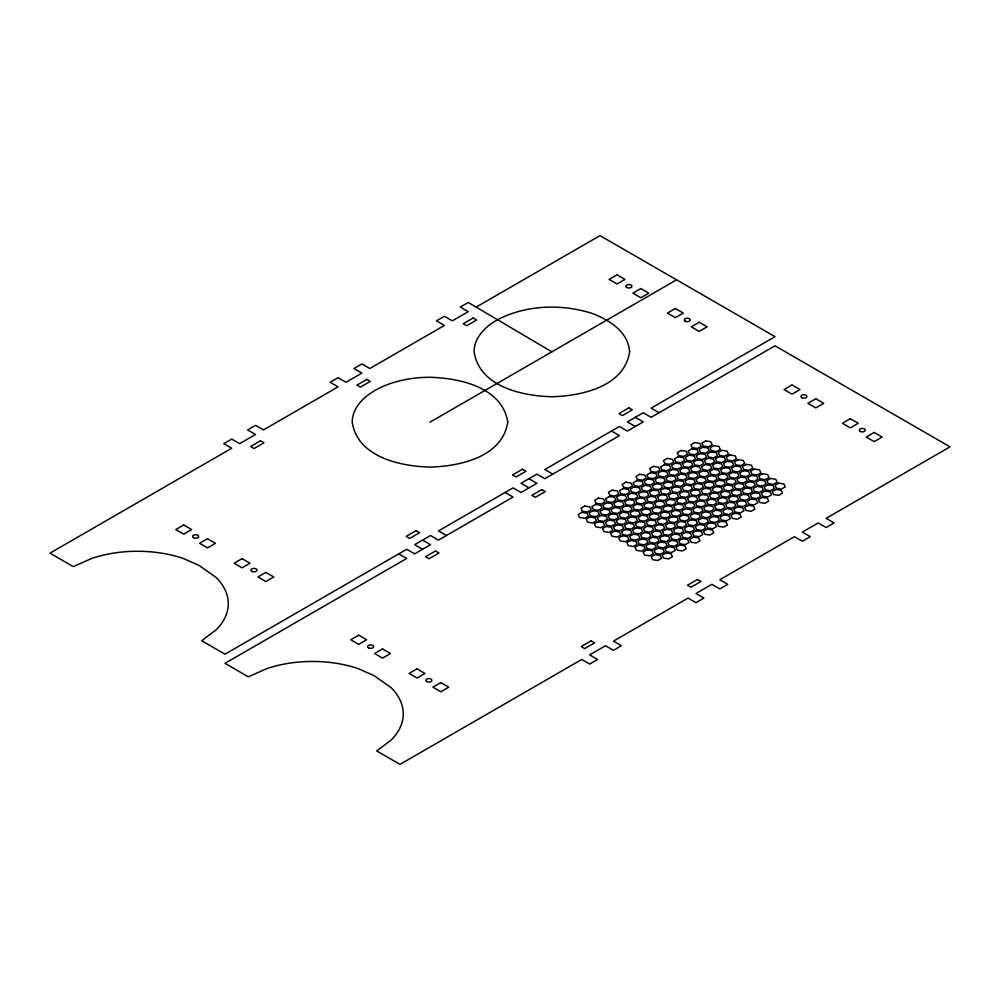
<?xml version="1.0" encoding="UTF-8"?>
<svg xmlns="http://www.w3.org/2000/svg" width="1000" height="1000" viewBox="0 0 1000 1000"><rect width="100%" height="100%" fill="white"/><g stroke="black" fill="none" stroke-linecap="round" stroke-linejoin="round"><path stroke-width="1.5" d="M422.587 540.112L430.525 544.688L414.65 553.85L406.712 549.275L225 654.188L201.688 640.725L216.112 629.875A90.775 52.413 0 0 0 216.112 577.463L199.2 565.513L182.887 558.288A90.775 52.413 0 0 0 92.112 558.288L73.312 566.613L50 553.15L231.725 448.237L223.787 443.65L231.725 439.075L239.662 443.65L255.538 434.487L247.6 429.913L255.538 425.325L263.475 429.913L338.062 386.838L330.125 382.262L338.062 377.675L346 382.262L361.875 373.088L353.938 368.512L361.875 363.925L369.812 368.512L444.412 325.438L436.475 320.863L444.412 316.275L452.35 320.863L468.225 311.7L460.288 307.113L468.225 302.525L476.163 307.113L600 235.613L775 336.65L651.162 408.15L659.1 412.725M429.975 422.188L676.575 279.825M635.288 417.312L643.225 421.9L627.35 431.062L619.412 426.475L544.812 469.55L552.75 474.125M635.288 426.475L627.35 421.9L643.225 412.725L651.162 417.312L775 345.812L950 446.85L826.15 518.35L834.087 522.938L826.15 527.513L818.213 522.938L802.337 532.1L810.275 536.675L802.337 541.263L794.4 536.675L719.812 579.75L727.75 584.325L719.812 588.913L711.875 584.325L696 593.5L703.938 598.075L696 602.663L688.062 598.075L613.462 641.137L621.4 645.725L613.462 650.312L605.525 645.725L589.65 654.887L597.587 659.475L589.65 664.05L581.712 659.475L400 764.388L376.688 750.925L391.112 740.075A90.775 52.413 0 0 0 391.112 687.663L374.2 675.713L357.887 668.487A90.775 52.413 0 0 0 267.113 668.487L248.312 676.812L225 663.35L406.712 558.438L398.775 553.85M611.475 431.062L619.412 435.65L544.812 478.713L536.875 474.125L521 483.288L528.938 487.875M528.938 478.713L536.875 483.288L521 492.463L513.062 487.875L438.462 530.938L446.4 535.525M505.125 492.463L513.062 497.038L438.462 540.112L430.525 535.525L414.65 544.688L422.587 549.275M476.163 307.113L551.85 351.825M507.762 422.188C502.413 457.1 459.75 466.312 429.975 467.1C400.2 466.312 357.55 457.1 352.2 422.188A77.787 44.913 0 0 1 429.975 377.287C459.75 378.062 502.413 387.275 507.762 422.188M629.637 351.825C624.288 386.737 581.625 395.95 551.85 396.737C522.075 395.95 479.425 386.737 474.075 351.825A77.787 44.913 0 0 1 496.85 320.075C525.513 304.988 560.025 303.688 590.737 312.938C608.35 319.237 628.138 331.2 629.637 351.825M260.487 440.788L250.575 446.525L254.037 448.525L263.962 442.8L260.487 440.788M366.838 379.387L356.912 385.125L360.387 387.125L370.312 381.4L366.838 379.387M473.175 318L463.263 323.725L466.725 325.725L476.65 320L473.175 318M183.713 524.987L175.775 529.562L183.713 534.15L191.65 529.562L183.713 524.987M617.025 274.812L609.087 279.4L617.025 283.975L624.963 279.4L617.025 274.812M207.525 538.725L199.587 543.312L207.525 547.9L215.463 543.312L207.525 538.725M640.837 288.562L632.9 293.137L640.837 297.725L648.775 293.137L640.837 288.562M242.037 558.663L234.1 563.237L242.037 567.825L249.975 563.237L242.037 558.663M675.35 308.488L667.412 313.075L675.35 317.65L683.288 313.075L675.35 308.488M265.85 572.413L257.913 576.987L265.85 581.575L273.788 576.987L265.85 572.413M699.163 322.238L691.225 326.825L699.163 331.4L707.1 326.825L699.163 322.238M416.15 530.65L406.225 536.388L409.7 538.387L419.613 532.663L416.15 530.65M522.487 469.263L512.562 474.988L516.038 476.987L525.962 471.262L522.487 469.263M628.837 407.863L618.913 413.587L622.388 415.6L632.3 409.862L628.837 407.863M435.487 550.988L425.575 556.725L429.038 558.725L438.963 553L435.487 550.988M541.838 489.6L531.912 495.325L535.388 497.325L545.312 491.6L541.838 489.6M358.713 635.188L350.775 639.763L358.713 644.35L366.65 639.763L358.713 635.188M792.025 385.012L784.087 389.6L792.025 394.175L799.963 389.6L792.025 385.012M584.7 506.062L580.95 508.225L582.325 511.175L587.45 511.975L591.2 509.812L589.825 506.85L584.7 506.062M598.45 498.125L594.7 500.288L596.075 503.237L601.2 504.038L604.95 501.875L603.575 498.913L598.45 498.125M612.2 490.175L608.45 492.35L609.825 495.3L614.95 496.1L618.7 493.925L617.325 490.975L612.2 490.175M625.95 482.238L622.2 484.412L623.575 487.362L628.7 488.162L632.45 485.988L631.075 483.038L625.95 482.238M639.7 474.3L635.95 476.475L637.325 479.425L642.45 480.213L646.2 478.05L644.825 475.1L639.7 474.3M653.45 466.362L649.7 468.525L651.075 471.488L656.2 472.275L659.95 470.112L658.575 467.163L653.45 466.362M667.2 458.425L663.45 460.588L664.825 463.55L669.95 464.338L673.7 462.175L672.325 459.225L667.2 458.425M680.95 450.487L677.2 452.65L678.575 455.613L683.7 456.4L687.45 454.237L686.075 451.275L680.95 450.487M694.7 442.55L690.95 444.712L692.325 447.675L697.45 448.462L701.2 446.3L699.825 443.338L694.7 442.55M581.888 512.375L578.138 514.538L579.513 517.5L584.637 518.288L588.387 516.125L587.013 513.162L581.888 512.375M595.638 504.438L591.888 506.6L593.263 509.562L598.387 510.35L602.137 508.188L600.763 505.225L595.638 504.438M609.388 496.5L605.638 498.663L607.013 501.613L612.137 502.413L615.887 500.25L614.513 497.287L609.388 496.5M623.138 488.562L619.388 490.725L620.763 493.675L625.887 494.475L629.637 492.312L628.263 489.35L623.138 488.562M636.888 480.613L633.138 482.788L634.513 485.737L639.637 486.538L643.388 484.363L642.013 481.413L636.888 480.613M650.638 472.675L646.888 474.85L648.263 477.8L653.388 478.6L657.138 476.425L655.763 473.475L650.638 472.675M664.388 464.738L660.638 466.912L662.013 469.862L667.138 470.662L670.888 468.488L669.513 465.538L664.388 464.738M678.138 456.8L674.388 458.963L675.763 461.925L680.888 462.713L684.638 460.55L683.263 457.6L678.138 456.8M691.888 448.862L688.138 451.025L689.513 453.988L694.638 454.775L698.388 452.612L697.013 449.663L691.888 448.862M705.638 440.925L701.888 443.088L703.263 446.05L708.388 446.838L712.138 444.675L710.763 441.712L705.638 440.925M592.825 510.75L589.075 512.913L590.45 515.875L595.575 516.663L599.325 514.5L597.95 511.538L592.825 510.75M606.575 502.812L602.825 504.975L604.2 507.938L609.325 508.725L613.075 506.562L611.7 503.6L606.575 502.812M620.325 494.875L616.575 497.038L617.95 500L623.075 500.788L626.825 498.625L625.45 495.662L620.325 494.875M634.075 486.938L630.325 489.1L631.7 492.05L636.825 492.85L640.575 490.688L639.2 487.725L634.075 486.938M647.825 479L644.075 481.163L645.45 484.113L650.575 484.913L654.325 482.75L652.95 479.787L647.825 479M661.575 471.05L657.825 473.225L659.2 476.175L664.325 476.975L668.075 474.8L666.7 471.85L661.575 471.05M675.325 463.113L671.575 465.288L672.95 468.237L678.075 469.038L681.825 466.863L680.45 463.913L675.325 463.113M689.075 455.175L685.325 457.35L686.7 460.3L691.825 461.1L695.575 458.925L694.2 455.975L689.075 455.175M702.825 447.238L699.075 449.4L700.45 452.362L705.575 453.15L709.325 450.988L707.95 448.038L702.825 447.238M590.013 517.062L586.263 519.225L587.638 522.188L592.762 522.975L596.512 520.812L595.138 517.85L590.013 517.062M603.763 509.125L600.013 511.287L601.388 514.25L606.512 515.037L610.262 512.875L608.888 509.913L603.763 509.125M617.513 501.188L613.763 503.35L615.138 506.312L620.262 507.1L624.012 504.938L622.638 501.975L617.513 501.188M631.263 493.25L627.513 495.412L628.888 498.375L634.012 499.162L637.762 497L636.388 494.038L631.263 493.25M645.013 485.312L641.263 487.475L642.638 490.438L647.763 491.225L651.513 489.062L650.138 486.1L645.013 485.312M658.763 477.375L655.013 479.538L656.388 482.488L661.513 483.288L665.263 481.125L663.888 478.162L658.763 477.375M672.513 469.438L668.763 471.6L670.138 474.55L675.263 475.35L679.013 473.188L677.638 470.225L672.513 469.438M686.263 461.5L682.513 463.663L683.888 466.613L689.013 467.413L692.763 465.25L691.388 462.287L686.263 461.5M700.013 453.55L696.263 455.725L697.638 458.675L702.763 459.475L706.513 457.3L705.138 454.35L700.013 453.55M713.763 445.613L710.013 447.788L711.388 450.737L716.513 451.538L720.263 449.363L718.888 446.413L713.763 445.613M600.95 515.438L597.2 517.6L598.575 520.562L603.7 521.35L607.45 519.188L606.075 516.237L600.95 515.438M614.7 507.5L610.95 509.663L612.325 512.625L617.45 513.413L621.2 511.25L619.825 508.288L614.7 507.5M628.45 499.562L624.7 501.725L626.075 504.688L631.2 505.475L634.95 503.312L633.575 500.35L628.45 499.562M642.2 491.625L638.45 493.787L639.825 496.75L644.95 497.537L648.7 495.375L647.325 492.413L642.2 491.625M655.95 483.688L652.2 485.85L653.575 488.812L658.7 489.6L662.45 487.438L661.075 484.475L655.95 483.688M669.7 475.75L665.95 477.912L667.325 480.875L672.45 481.662L676.2 479.5L674.825 476.538L669.7 475.75M683.45 467.812L679.7 469.975L681.075 472.925L686.2 473.725L689.95 471.562L688.575 468.6L683.45 467.812M697.2 459.875L693.45 462.038L694.825 464.988L699.95 465.788L703.7 463.625L702.325 460.662L697.2 459.875M710.95 451.938L707.2 454.1L708.575 457.05L713.7 457.85L717.45 455.688L716.075 452.725L710.95 451.938M598.138 521.75L594.388 523.925L595.763 526.875L600.887 527.675L604.637 525.5L603.263 522.55L598.138 521.75M611.888 513.812L608.138 515.975L609.513 518.938L614.637 519.725L618.387 517.562L617.013 514.612L611.888 513.812M625.638 505.875L621.888 508.038L623.263 511L628.387 511.788L632.137 509.625L630.763 506.675L625.638 505.875M639.388 497.938L635.638 500.1L637.013 503.062L642.138 503.85L645.888 501.688L644.513 498.725L639.388 497.938M653.138 490L649.388 492.163L650.763 495.125L655.888 495.913L659.638 493.75L658.263 490.788L653.138 490M666.888 482.062L663.138 484.225L664.513 487.188L669.638 487.975L673.388 485.812L672.013 482.85L666.888 482.062M680.638 474.125L676.888 476.287L678.263 479.25L683.388 480.037L687.138 477.875L685.763 474.913L680.638 474.125M694.388 466.188L690.638 468.35L692.013 471.312L697.138 472.1L700.888 469.938L699.513 466.975L694.388 466.188M708.138 458.25L704.388 460.412L705.763 463.375L710.888 464.162L714.638 462L713.263 459.038L708.138 458.25M721.888 450.312L718.138 452.475L719.513 455.425L724.638 456.225L728.388 454.062L727.013 451.1L721.888 450.312M382.525 648.925L374.588 653.512L382.525 658.1L390.462 653.512L382.525 648.925M815.837 398.762L807.9 403.338L815.837 407.925L823.775 403.338L815.837 398.762M609.075 520.125L605.325 522.3L606.7 525.25L611.825 526.05L615.575 523.875L614.2 520.925L609.075 520.125M622.825 512.188L619.075 514.362L620.45 517.312L625.575 518.112L629.325 515.938L627.95 512.987L622.825 512.188M636.575 504.25L632.825 506.413L634.2 509.375L639.325 510.163L643.075 508L641.7 505.05L636.575 504.25M650.325 496.312L646.575 498.475L647.95 501.438L653.075 502.225L656.825 500.062L655.45 497.113L650.325 496.312M664.075 488.375L660.325 490.538L661.7 493.5L666.825 494.288L670.575 492.125L669.2 489.175L664.075 488.375M677.825 480.438L674.075 482.6L675.45 485.562L680.575 486.35L684.325 484.188L682.95 481.225L677.825 480.438M691.575 472.5L687.825 474.663L689.2 477.625L694.325 478.413L698.075 476.25L696.7 473.288L691.575 472.5M705.325 464.562L701.575 466.725L702.95 469.688L708.075 470.475L711.825 468.312L710.45 465.35L705.325 464.562M719.075 456.625L715.325 458.787L716.7 461.75L721.825 462.537L725.575 460.375L724.2 457.413L719.075 456.625M606.263 526.45L602.513 528.612L603.888 531.562L609.012 532.362L612.762 530.2L611.388 527.238L606.263 526.45M620.013 518.513L616.263 520.675L617.638 523.625L622.762 524.425L626.512 522.263L625.138 519.3L620.013 518.513M633.763 510.562L630.013 512.737L631.388 515.688L636.512 516.487L640.263 514.312L638.888 511.362L633.763 510.562M647.513 502.625L643.763 504.8L645.138 507.75L650.263 508.55L654.013 506.375L652.638 503.425L647.513 502.625M661.263 494.688L657.513 496.863L658.888 499.812L664.013 500.6L667.763 498.438L666.388 495.487L661.263 494.688M675.013 486.75L671.263 488.913L672.638 491.875L677.763 492.663L681.513 490.5L680.138 487.55L675.013 486.75M688.763 478.812L685.013 480.975L686.388 483.938L691.513 484.725L695.263 482.562L693.888 479.613L688.763 478.812M702.513 470.875L698.763 473.038L700.138 476L705.263 476.788L709.013 474.625L707.638 471.662L702.513 470.875M716.263 462.938L712.513 465.1L713.888 468.062L719.013 468.85L722.763 466.688L721.388 463.725L716.263 462.938M730.013 455L726.263 457.163L727.638 460.125L732.763 460.913L736.513 458.75L735.138 455.788L730.013 455M617.2 524.825L613.45 526.987L614.825 529.95L619.95 530.737L623.7 528.575L622.325 525.612L617.2 524.825M630.95 516.888L627.2 519.05L628.575 522L633.7 522.8L637.45 520.638L636.075 517.675L630.95 516.888M644.7 508.95L640.95 511.112L642.325 514.062L647.45 514.862L651.2 512.7L649.825 509.738L644.7 508.95M658.45 501L654.7 503.175L656.075 506.125L661.2 506.925L664.95 504.75L663.575 501.8L658.45 501M672.2 493.062L668.45 495.238L669.825 498.188L674.95 498.988L678.7 496.812L677.325 493.862L672.2 493.062M685.95 485.125L682.2 487.3L683.575 490.25L688.7 491.05L692.45 488.875L691.075 485.925L685.95 485.125M699.7 477.188L695.95 479.35L697.325 482.312L702.45 483.1L706.2 480.938L704.825 477.987L699.7 477.188M713.45 469.25L709.7 471.413L711.075 474.375L716.2 475.163L719.95 473L718.575 470.05L713.45 469.25M727.2 461.312L723.45 463.475L724.825 466.438L729.95 467.225L733.7 465.062L732.325 462.1L727.2 461.312M614.388 531.138L610.638 533.3L612.013 536.263L617.137 537.05L620.887 534.888L619.513 531.925L614.388 531.138M628.138 523.2L624.388 525.363L625.763 528.325L630.887 529.113L634.637 526.95L633.263 523.987L628.138 523.2M641.888 515.262L638.138 517.425L639.513 520.388L644.638 521.175L648.388 519.012L647.013 516.05L641.888 515.262M655.638 507.325L651.888 509.487L653.263 512.438L658.388 513.237L662.138 511.075L660.763 508.113L655.638 507.325M669.388 499.387L665.638 501.55L667.013 504.5L672.138 505.3L675.888 503.137L674.513 500.175L669.388 499.387M683.138 491.438L679.388 493.612L680.763 496.562L685.888 497.362L689.638 495.188L688.263 492.238L683.138 491.438M696.888 483.5L693.138 485.675L694.513 488.625L699.638 489.425L703.388 487.25L702.013 484.3L696.888 483.5M710.638 475.562L706.888 477.738L708.263 480.688L713.388 481.488L717.138 479.312L715.763 476.362L710.638 475.562M724.388 467.625L720.638 469.787L722.013 472.75L727.138 473.537L730.888 471.375L729.513 468.425L724.388 467.625M738.138 459.688L734.388 461.85L735.763 464.812L740.888 465.6L744.638 463.438L743.263 460.487L738.138 459.688M625.325 529.513L621.575 531.675L622.95 534.637L628.075 535.425L631.825 533.263L630.45 530.3L625.325 529.513M639.075 521.575L635.325 523.737L636.7 526.7L641.825 527.487L645.575 525.325L644.2 522.362L639.075 521.575M652.825 513.638L649.075 515.8L650.45 518.763L655.575 519.55L659.325 517.388L657.95 514.425L652.825 513.638M666.575 505.7L662.825 507.863L664.2 510.825L669.325 511.613L673.075 509.45L671.7 506.488L666.575 505.7M680.325 497.762L676.575 499.925L677.95 502.875L683.075 503.675L686.825 501.512L685.45 498.55L680.325 497.762M694.075 489.825L690.325 491.987L691.7 494.938L696.825 495.737L700.575 493.575L699.2 490.613L694.075 489.825M707.825 481.887L704.075 484.05L705.45 487L710.575 487.8L714.325 485.637L712.95 482.675L707.825 481.887M721.575 473.938L717.825 476.112L719.2 479.062L724.325 479.862L728.075 477.688L726.7 474.738L721.575 473.938M735.325 466L731.575 468.175L732.95 471.125L738.075 471.925L741.825 469.75L740.45 466.8L735.325 466M622.513 535.825L618.763 537.987L620.138 540.95L625.262 541.737L629.012 539.575L627.638 536.625L622.513 535.825M636.263 527.888L632.513 530.05L633.888 533.013L639.012 533.8L642.763 531.638L641.388 528.675L636.263 527.888M650.013 519.95L646.263 522.112L647.638 525.075L652.763 525.862L656.513 523.7L655.138 520.737L650.013 519.95M663.763 512.013L660.013 514.175L661.388 517.137L666.513 517.925L670.263 515.763L668.888 512.8L663.763 512.013M677.513 504.075L673.763 506.238L675.138 509.2L680.263 509.988L684.013 507.825L682.638 504.862L677.513 504.075M691.263 496.138L687.513 498.3L688.888 501.262L694.013 502.05L697.763 499.888L696.388 496.925L691.263 496.138M705.013 488.2L701.263 490.363L702.638 493.312L707.763 494.113L711.513 491.95L710.138 488.988L705.013 488.2M718.763 480.262L715.013 482.425L716.388 485.375L721.513 486.175L725.263 484.012L723.888 481.05L718.763 480.262M732.513 472.325L728.763 474.487L730.138 477.438L735.263 478.237L739.013 476.075L737.638 473.113L732.513 472.325M746.263 464.375L742.513 466.55L743.888 469.5L749.013 470.3L752.763 468.125L751.388 465.175L746.263 464.375M633.45 534.2L629.7 536.362L631.075 539.325L636.2 540.112L639.95 537.95L638.575 535L633.45 534.2M647.2 526.263L643.45 528.425L644.825 531.388L649.95 532.175L653.7 530.013L652.325 527.062L647.2 526.263M660.95 518.325L657.2 520.487L658.575 523.45L663.7 524.237L667.45 522.075L666.075 519.113L660.95 518.325M674.7 510.387L670.95 512.55L672.325 515.513L677.45 516.3L681.2 514.138L679.825 511.175L674.7 510.387M688.45 502.45L684.7 504.613L686.075 507.575L691.2 508.363L694.95 506.2L693.575 503.237L688.45 502.45M702.2 494.513L698.45 496.675L699.825 499.637L704.95 500.425L708.7 498.263L707.325 495.3L702.2 494.513M715.95 486.575L712.2 488.738L713.575 491.7L718.7 492.488L722.45 490.325L721.075 487.362L715.95 486.575M729.7 478.638L725.95 480.8L727.325 483.762L732.45 484.55L736.2 482.388L734.825 479.425L729.7 478.638M743.45 470.7L739.7 472.863L741.075 475.812L746.2 476.613L749.95 474.45L748.575 471.488L743.45 470.7M630.638 540.513L626.888 542.688L628.263 545.638L633.387 546.438L637.137 544.263L635.763 541.312L630.638 540.513M644.388 532.575L640.638 534.75L642.013 537.7L647.138 538.5L650.888 536.325L649.513 533.375L644.388 532.575M658.138 524.637L654.388 526.8L655.763 529.763L660.888 530.55L664.638 528.387L663.263 525.438L658.138 524.637M671.888 516.7L668.138 518.862L669.513 521.825L674.638 522.612L678.388 520.45L677.013 517.5L671.888 516.7M685.638 508.762L681.888 510.925L683.263 513.888L688.388 514.675L692.138 512.513L690.763 509.562L685.638 508.762M699.388 500.825L695.638 502.987L697.013 505.95L702.138 506.737L705.888 504.575L704.513 501.613L699.388 500.825M713.138 492.887L709.388 495.05L710.763 498.013L715.888 498.8L719.638 496.637L718.263 493.675L713.138 492.887M726.888 484.95L723.138 487.113L724.513 490.075L729.638 490.863L733.388 488.7L732.013 485.737L726.888 484.95M740.638 477.013L736.888 479.175L738.263 482.137L743.388 482.925L747.138 480.763L745.763 477.8L740.638 477.013M754.388 469.075L750.638 471.238L752.013 474.2L757.138 474.988L760.888 472.825L759.513 469.862L754.388 469.075M641.575 538.9L637.825 541.062L639.2 544.012L644.325 544.812L648.075 542.65L646.7 539.688L641.575 538.9M655.325 530.95L651.575 533.125L652.95 536.075L658.075 536.875L661.825 534.7L660.45 531.75L655.325 530.95M669.075 523.013L665.325 525.188L666.7 528.138L671.825 528.938L675.575 526.763L674.2 523.812L669.075 523.013M682.825 515.075L679.075 517.25L680.45 520.2L685.575 520.988L689.325 518.825L687.95 515.875L682.825 515.075M696.575 507.137L692.825 509.3L694.2 512.263L699.325 513.05L703.075 510.887L701.7 507.938L696.575 507.137M710.325 499.2L706.575 501.362L707.95 504.325L713.075 505.112L716.825 502.95L715.45 500L710.325 499.2M724.075 491.262L720.325 493.425L721.7 496.388L726.825 497.175L730.575 495.012L729.2 492.05L724.075 491.262M737.825 483.325L734.075 485.487L735.45 488.45L740.575 489.237L744.325 487.075L742.95 484.113L737.825 483.325M751.575 475.387L747.825 477.55L749.2 480.513L754.325 481.3L758.075 479.137L756.7 476.175L751.575 475.387M417.038 668.863L409.1 673.45L417.038 678.025L424.975 673.45L417.038 668.863M850.35 418.688L842.412 423.275L850.35 427.85L858.288 423.275L850.35 418.688M638.763 545.212L635.013 547.375L636.388 550.337L641.513 551.125L645.263 548.962L643.888 546L638.763 545.212M652.513 537.275L648.763 539.438L650.138 542.388L655.263 543.188L659.013 541.025L657.638 538.062L652.513 537.275M666.263 529.338L662.513 531.5L663.888 534.45L669.013 535.25L672.763 533.088L671.388 530.125L666.263 529.338M680.013 521.388L676.263 523.562L677.638 526.512L682.763 527.312L686.513 525.138L685.138 522.188L680.013 521.388M693.763 513.45L690.013 515.625L691.388 518.575L696.513 519.375L700.263 517.2L698.888 514.25L693.763 513.45M707.513 505.513L703.763 507.688L705.138 510.637L710.263 511.438L714.013 509.263L712.638 506.312L707.513 505.513M721.263 497.575L717.513 499.738L718.888 502.7L724.013 503.488L727.763 501.325L726.388 498.375L721.263 497.575M735.013 489.637L731.263 491.8L732.638 494.762L737.763 495.55L741.513 493.387L740.138 490.438L735.013 489.637M748.763 481.7L745.013 483.862L746.388 486.825L751.513 487.612L755.263 485.45L753.888 482.488L748.763 481.7M762.513 473.762L758.763 475.925L760.138 478.888L765.263 479.675L769.013 477.512L767.638 474.55L762.513 473.762M649.7 543.587L645.95 545.75L647.325 548.713L652.45 549.5L656.2 547.337L654.825 544.375L649.7 543.587M663.45 535.65L659.7 537.812L661.075 540.775L666.2 541.562L669.95 539.4L668.575 536.438L663.45 535.65M677.2 527.712L673.45 529.875L674.825 532.825L679.95 533.625L683.7 531.462L682.325 528.5L677.2 527.712M690.95 519.775L687.2 521.938L688.575 524.888L693.7 525.688L697.45 523.525L696.075 520.562L690.95 519.775M704.7 511.825L700.95 514L702.325 516.95L707.45 517.75L711.2 515.575L709.825 512.625L704.7 511.825M718.45 503.888L714.7 506.062L716.075 509.012L721.2 509.812L724.95 507.638L723.575 504.688L718.45 503.888M732.2 495.95L728.45 498.125L729.825 501.075L734.95 501.875L738.7 499.7L737.325 496.75L732.2 495.95M745.95 488.013L742.2 490.175L743.575 493.137L748.7 493.925L752.45 491.763L751.075 488.812L745.95 488.013M759.7 480.075L755.95 482.238L757.325 485.2L762.45 485.988L766.2 483.825L764.825 480.875L759.7 480.075M646.888 549.9L643.138 552.062L644.513 555.025L649.638 555.812L653.388 553.65L652.013 550.688L646.888 549.9M660.638 541.962L656.888 544.125L658.263 547.087L663.388 547.875L667.138 545.712L665.763 542.75L660.638 541.962M674.388 534.025L670.638 536.188L672.013 539.15L677.138 539.938L680.888 537.775L679.513 534.812L674.388 534.025M688.138 526.087L684.388 528.25L685.763 531.213L690.888 532L694.638 529.837L693.263 526.875L688.138 526.087M701.888 518.15L698.138 520.312L699.513 523.263L704.638 524.062L708.388 521.9L707.013 518.938L701.888 518.15M715.638 510.213L711.888 512.375L713.263 515.325L718.388 516.125L722.138 513.962L720.763 511L715.638 510.213M729.388 502.275L725.638 504.438L727.013 507.388L732.138 508.188L735.888 506.025L734.513 503.062L729.388 502.275M743.138 494.325L739.388 496.5L740.763 499.45L745.888 500.25L749.638 498.075L748.263 495.125L743.138 494.325M756.888 486.388L753.138 488.562L754.513 491.512L759.638 492.312L763.388 490.138L762.013 487.188L756.888 486.388M770.638 478.45L766.888 480.613L768.263 483.575L773.388 484.363L777.138 482.2L775.763 479.25L770.638 478.45M657.825 548.275L654.075 550.438L655.45 553.4L660.575 554.188L664.325 552.025L662.95 549.062L657.825 548.275M671.575 540.337L667.825 542.5L669.2 545.462L674.325 546.25L678.075 544.087L676.7 541.125L671.575 540.337M685.325 532.4L681.575 534.562L682.95 537.525L688.075 538.312L691.825 536.15L690.45 533.188L685.325 532.4M699.075 524.462L695.325 526.625L696.7 529.587L701.825 530.375L705.575 528.212L704.2 525.25L699.075 524.462M712.825 516.525L709.075 518.688L710.45 521.65L715.575 522.438L719.325 520.275L717.95 517.312L712.825 516.525M726.575 508.587L722.825 510.75L724.2 513.7L729.325 514.5L733.075 512.337L731.7 509.375L726.575 508.587M740.325 500.65L736.575 502.812L737.95 505.763L743.075 506.562L746.825 504.4L745.45 501.438L740.325 500.65M754.075 492.713L750.325 494.875L751.7 497.825L756.825 498.625L760.575 496.463L759.2 493.5L754.075 492.713M767.825 484.762L764.075 486.938L765.45 489.888L770.575 490.688L774.325 488.512L772.95 485.562L767.825 484.762M655.013 554.587L651.263 556.75L652.638 559.712L657.763 560.5L661.513 558.337L660.138 555.388L655.013 554.587M668.763 546.65L665.013 548.812L666.388 551.775L671.513 552.562L675.263 550.4L673.888 547.45L668.763 546.65M682.513 538.713L678.763 540.875L680.138 543.837L685.263 544.625L689.013 542.463L687.638 539.5L682.513 538.713M696.263 530.775L692.513 532.938L693.888 535.9L699.013 536.688L702.763 534.525L701.388 531.562L696.263 530.775M710.013 522.837L706.263 525L707.638 527.962L712.763 528.75L716.513 526.587L715.138 523.625L710.013 522.837M723.763 514.9L720.013 517.062L721.388 520.025L726.513 520.812L730.263 518.65L728.888 515.688L723.763 514.9M737.513 506.962L733.763 509.125L735.138 512.087L740.263 512.875L744.013 510.712L742.638 507.75L737.513 506.962M751.263 499.025L747.513 501.188L748.888 504.15L754.013 504.938L757.763 502.775L756.388 499.812L751.263 499.025M765.013 491.087L761.263 493.25L762.638 496.2L767.763 497L771.513 494.837L770.138 491.875L765.013 491.087M778.763 483.15L775.013 485.312L776.388 488.263L781.513 489.062L785.263 486.9L783.888 483.938L778.763 483.15M440.85 682.613L432.912 687.188L440.85 691.775L448.787 687.188L440.85 682.613M874.163 432.438L866.225 437.025L874.163 441.6L882.1 437.025L874.163 432.438M665.95 552.962L662.2 555.138L663.575 558.088L668.7 558.888L672.45 556.712L671.075 553.763L665.95 552.962M679.7 545.025L675.95 547.188L677.325 550.15L682.45 550.938L686.2 548.775L684.825 545.825L679.7 545.025M693.45 537.087L689.7 539.25L691.075 542.212L696.2 543L699.95 540.837L698.575 537.888L693.45 537.087M707.2 529.15L703.45 531.312L704.825 534.275L709.95 535.062L713.7 532.9L712.325 529.95L707.2 529.15M720.95 521.213L717.2 523.375L718.575 526.337L723.7 527.125L727.45 524.963L726.075 522L720.95 521.213M734.7 513.275L730.95 515.438L732.325 518.4L737.45 519.188L741.2 517.025L739.825 514.062L734.7 513.275M748.45 505.337L744.7 507.5L746.075 510.462L751.2 511.25L754.95 509.087L753.575 506.125L748.45 505.337M762.2 497.4L758.45 499.562L759.825 502.525L764.95 503.312L768.7 501.15L767.325 498.188L762.2 497.4M775.95 489.462L772.2 491.625L773.575 494.588L778.7 495.375L782.45 493.212L781.075 490.25L775.95 489.462M591.15 640.863L581.225 646.587L584.7 648.587L594.612 642.862L591.15 640.863M697.487 579.462L687.562 585.188L691.038 587.188L700.962 581.462L697.487 579.462M685.138 321.175A3 1.737 0 0 0 690.163 320.4A3 1.737 0 0 0 686.488 318.275A3 1.737 0 0 0 685.138 321.175M193.487 537.663A3 1.737 0 0 0 198.512 536.888A3 1.737 0 0 0 194.838 534.763A3 1.737 0 0 0 193.487 537.663M251.825 571.35A3 1.737 0 0 0 256.85 570.562A3 1.737 0 0 0 253.175 568.438A3 1.737 0 0 0 251.825 571.35M626.8 287.5A3 1.737 0 0 0 631.825 286.712A3 1.737 0 0 0 628.15 284.587A3 1.737 0 0 0 626.8 287.5M369.113 648.138A3 1.737 0 0 0 373.625 646.637A3 1.737 0 0 0 369.113 645.138A3 1.737 0 0 0 369.113 648.138M426.825 681.55A3 1.737 0 0 0 431.85 680.763A3 1.737 0 0 0 428.175 678.637A3 1.737 0 0 0 426.825 681.55M801.8 397.7A3 1.737 0 0 0 806.825 396.912A3 1.737 0 0 0 803.15 394.787A3 1.737 0 0 0 801.8 397.7M860.138 431.375A3 1.737 0 0 0 865.163 430.6A3 1.737 0 0 0 861.488 428.475A3 1.737 0 0 0 860.138 431.375"/></g></svg>
